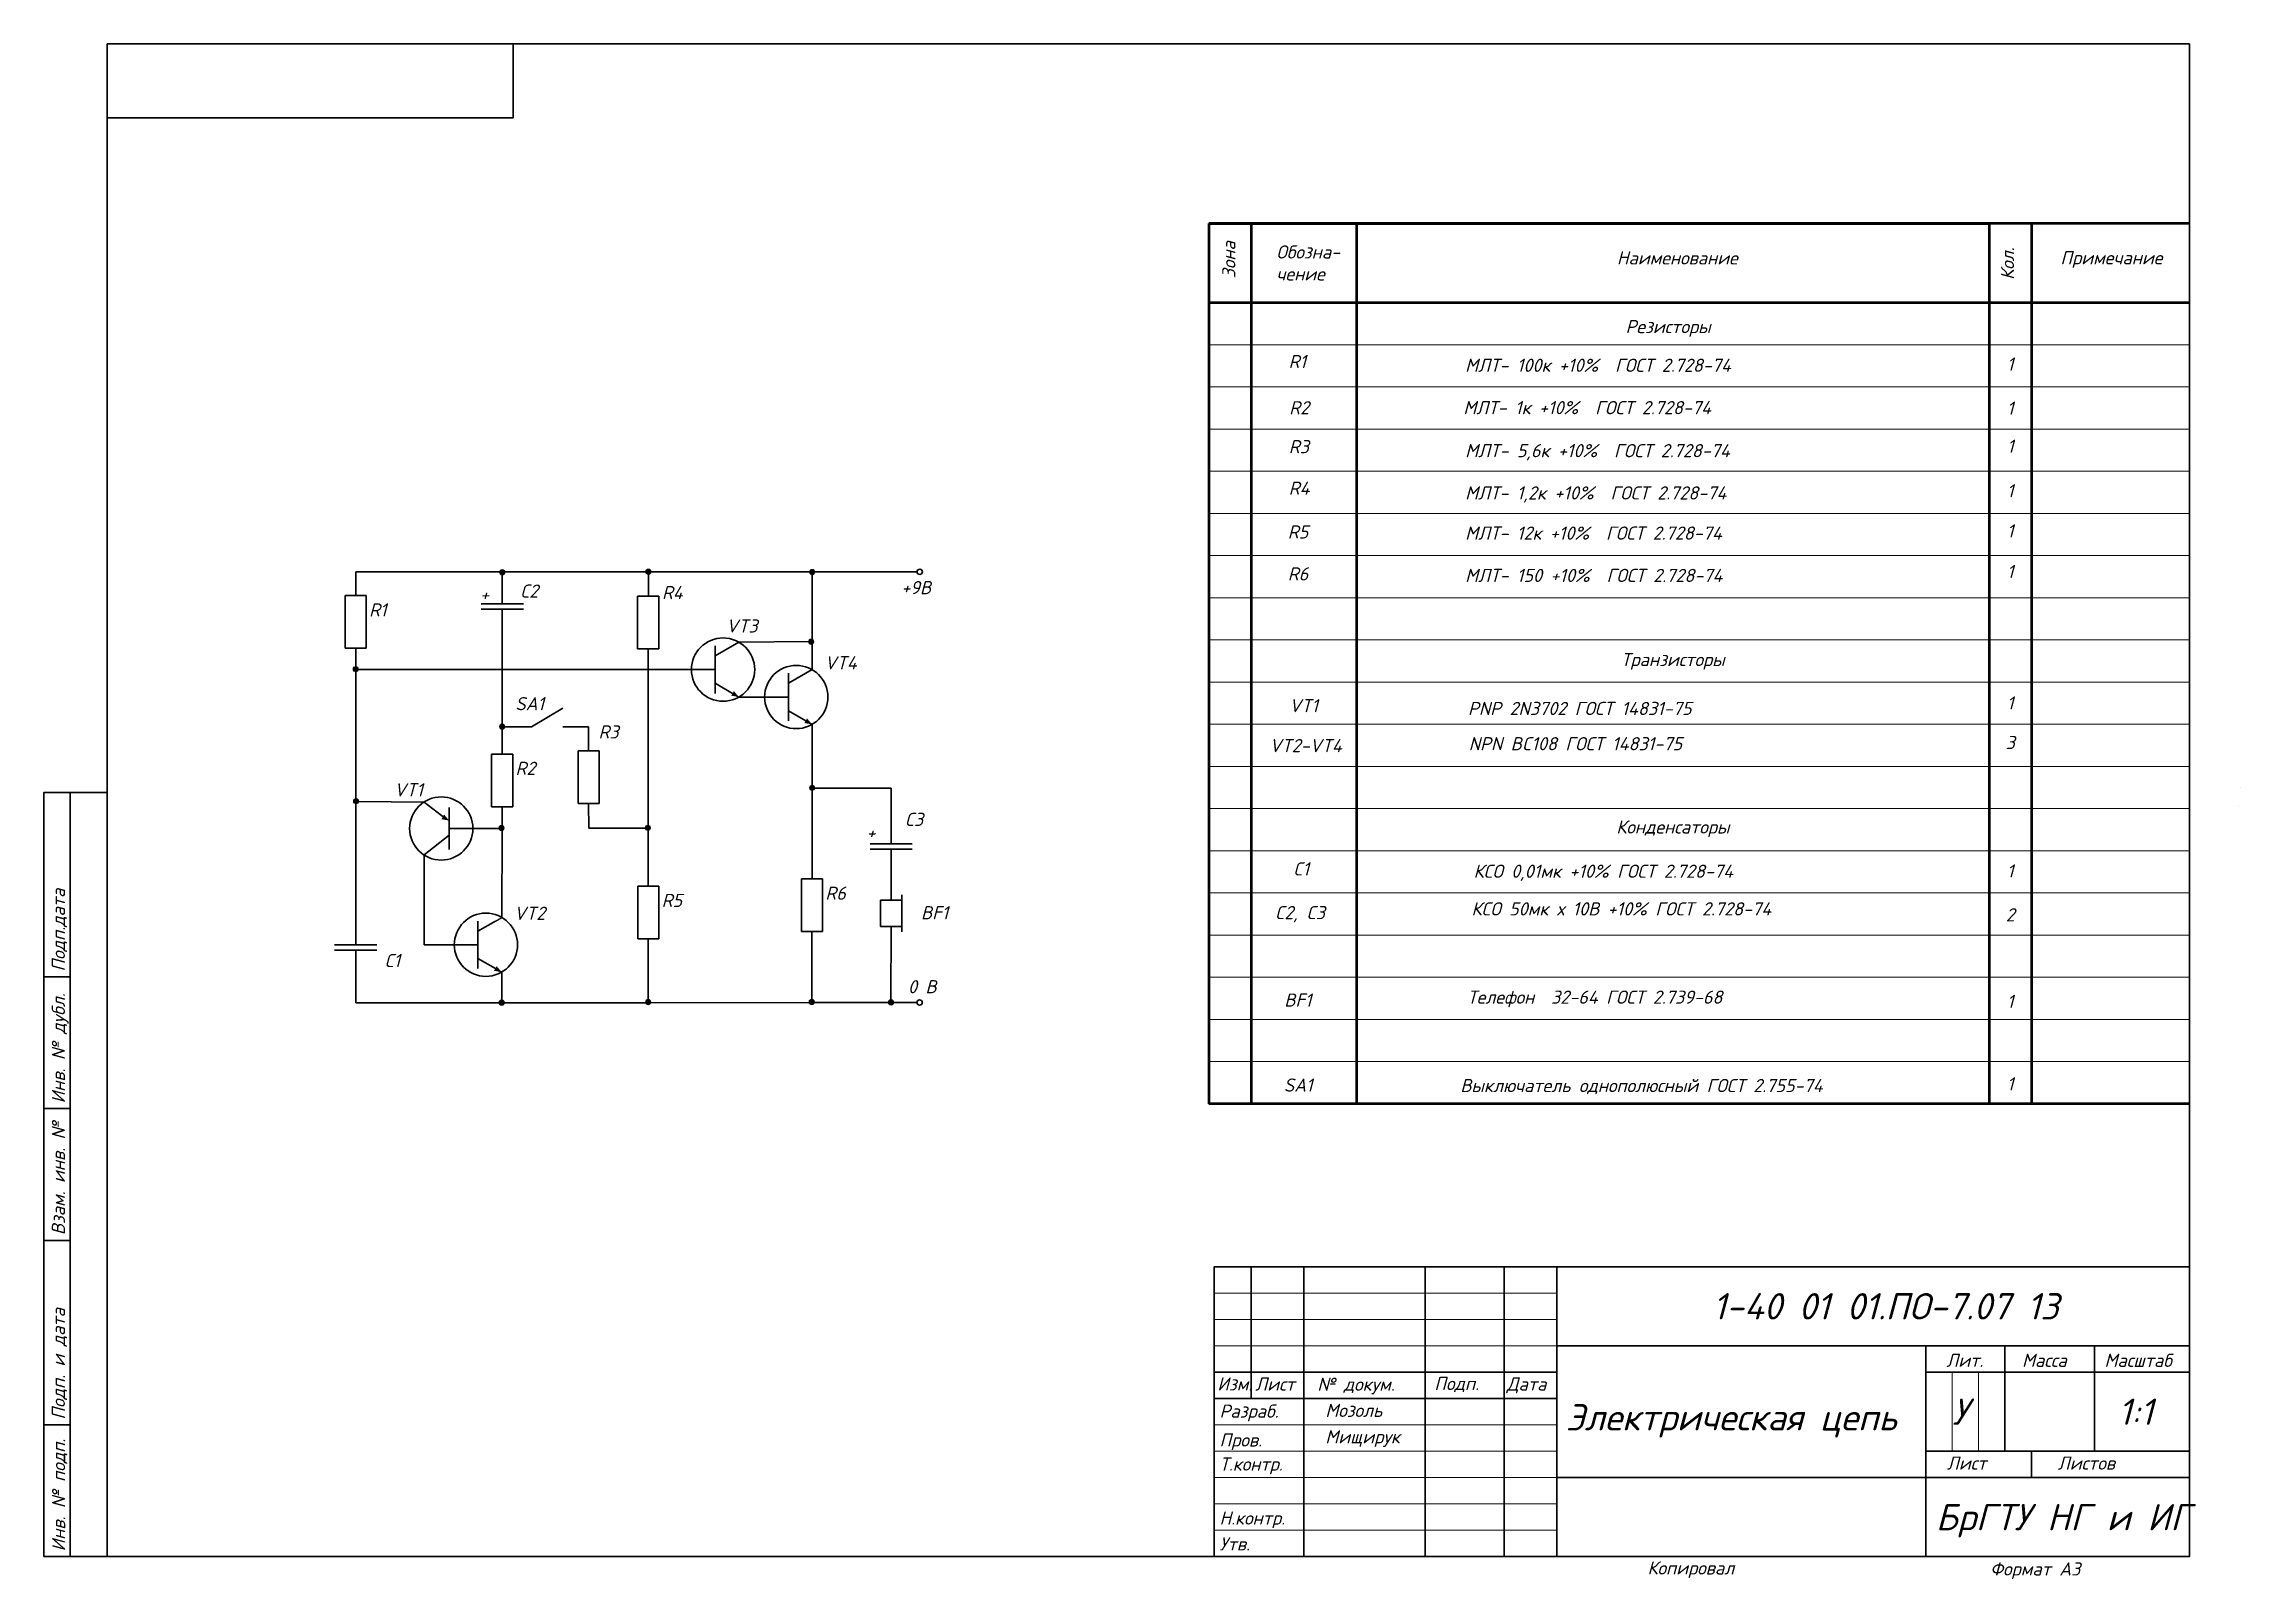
# Paper-space layout 'Лист7' of a CAD drawing. Header units: millimetres. Extents: x -247 to 170, y -126 to 165.
import ezdxf

# ---------------------------------------------------------------- set-up
doc = ezdxf.new("R2010")
doc.units = ezdxf.units.MM
doc.layers.add('MD_Видимые', color=7, linetype='Continuous', lineweight=50)
doc.styles.add('2.5мм', font='isocpeur.ttf', dxfattribs={"oblique": 15, "height": 2.5})
doc.styles.get("Standard").update_dxf_attribs({"font": 'isocpeur.ttf', "oblique": 15, "height": 5})

psp = doc.layouts.new('Лист7')

# ---------------------------------------------------------------- hatches: boundary and pattern name
at = {"layer": 'MD_Видимые', "lineweight": -2}
for points in [[(-160.14, 64.91, 1), (-159.14, 64.91, 1)], [(-132.42, 65.02, 1), (-131.42, 65.02, 1)], [(-101.35, 64.95, 1), (-100.35, 64.95, 1)], [(-101.55, 51.73, 1), (-100.55, 51.73, 1)], [(-187.94, 46.53, 1), (-186.94, 46.53, 1)], [(-160.16, 35.62, 1), (-159.16, 35.62, 1)], [(-187.88, 21.47, 1), (-186.88, 21.47, 1)], [(-101.36, 24, 1), (-100.36, 24, 1)], [(-160.28, 16.39, 1), (-159.28, 16.39, 1)], [(-132.52, 16.42, 1), (-131.52, 16.42, 1)], [(-160.26, -16.74, 1), (-159.26, -16.74, 1)], [(-132.48, -16.63, 1), (-131.48, -16.63, 1)], [(-101.44, -16.62, 1), (-100.44, -16.62, 1)], [(-86.4, -16.69, 1), (-85.4, -16.69, 1)]]:
    psp.add_hatch(color=256, dxfattribs=at).paths.add_polyline_path(points)

# ---------------------------------------------------------------- linework, layer by layer
at = {"color": 7, "lineweight": 50}
for p, q in [((160.41, 131.06), (-25.59, 131.06)), ((-25.59, 131.06), (-25.59, -35.94)), ((-25.59, 131.06), (-17.59, 131.06)), ((-17.59, 131.06), (-17.59, -35.94)), ((-17.59, 131.06), (2.41, 131.06)), ((2.41, 131.06), (2.41, -35.94)), ((2.41, 131.06), (122.41, 131.06)), ((122.41, 131.06), (122.41, -35.94)), ((130.41, 131.06), (130.41, -35.94)), ((-25.59, 116.06), (160.41, 116.06)), ((-25.59, 100.06), (-25.59, 92.06)), ((160.41, -35.94), (-25.59, -35.94))]:
    psp.add_line(p, q, dxfattribs=at)
at = {"color": 7, "lineweight": 30}
for p, q in [((-25.59, 131.06), (-25.59, 116.06)), ((-25.59, 116.06), (-25.59, 108.06)), ((-187.45, 60.48), (-187.45, 65)), ((-187.45, 65), (-160.16, 65)), ((-159.64, 64.5), (-159.64, 58.92)), ((-159.16, 65.01), (-132.35, 65)), ((-141.56, 65), (-132.35, 65)), ((-131.92, 60.48), (-131.92, 64.45)), ((-131.35, 65), (-101.34, 64.99)), ((-100.87, 52.27), (-100.84, 64.49)), ((-100.34, 64.99), (-80.95, 64.99)), ((-189.45, 60.48), (-189.45, 50.48)), ((-185.45, 60.48), (-189.45, 60.48)), ((-185.45, 50.48), (-185.45, 60.48)), ((-155.64, 58.92), (-163.64, 58.92)), ((-133.97, 60.39), (-133.97, 50.39)), ((-129.97, 60.39), (-133.97, 60.39)), ((-129.97, 50.39), (-129.97, 60.39)), ((-159.64, 57.92), (-163.64, 57.92)), ((-159.64, 57.92), (-159.67, 36.08)), ((-159.64, 57.92), (-155.64, 57.92)), ((-189.45, 50.48), (-185.45, 50.48)), ((-187.45, 50.48), (-187.45, 46.93)), ((-133.97, 50.39), (-129.97, 50.39)), ((-131.97, 50.39), (-131.95, 16.93)), ((-119.26, 50.94), (-119.26, 41.94)), ((-119.26, 49.04), (-115.96, 50.94)), ((-115.96, 50.94), (-114.76, 51.63)), ((-114.76, 51.63), (-101.45, 51.77)), ((-100.88, 46.44), (-100.87, 51.28)), ((-187.45, 45.94), (-187.45, 21.92)), ((-187.01, 46.44), (-119.26, 46.44)), ((-123.76, 46.44), (-119.26, 46.44)), ((-102.08, 45.74), (-100.88, 46.44)), ((-119.26, 43.84), (-115.96, 41.94)), ((-105.38, 45.74), (-105.38, 36.74)), ((-105.38, 43.84), (-102.08, 45.74)), ((-148.13, 39.11), (-154.13, 35.61)), ((-114.76, 41.24), (-105.38, 41.24)), ((-105.38, 38.64), (-102.08, 36.74)), ((-159.67, 35.09), (-159.67, 30.43)), ((-154.13, 35.61), (-159.15, 35.61)), ((-148.13, 35.61), (-143.26, 35.61)), ((-143.26, 31.03), (-143.26, 35.61)), ((-102.08, 36.74), (-100.88, 36.05)), ((-100.88, 36.05), (-100.86, 6.74)), ((-161.67, 30.43), (-161.67, 20.43)), ((-157.67, 30.43), (-161.67, 30.43)), ((-157.67, 20.43), (-157.67, 30.43)), ((-145.26, 31.03), (-145.26, 21.03)), ((-141.26, 31.03), (-145.26, 31.03)), ((-141.26, 21.03), (-141.26, 31.03)), ((-187.45, 20.92), (-187.45, -5.76)), ((-174.47, 21.3), (-186.96, 21.41)), ((-174.47, 21.3), (-170.32, 18.15)), ((-145.26, 21.03), (-141.26, 21.03)), ((-143.26, 21.03), (-143.25, 16.39)), ((-100.87, 23.94), (-85.87, 23.94)), ((-85.87, 23.94), (-85.87, 13.36)), ((-169.72, 20.3), (-169.72, 12.3)), ((-161.67, 20.43), (-157.67, 20.43)), ((-159.67, 20.43), (-159.68, 16.87)), ((-25.59, 20.06), (-25.59, 12.06)), ((-169.72, 15.05), (-174.47, 11.3)), ((-160.22, 16.3), (-169.72, 16.3)), ((-159.69, 15.87), (-159.73, -0.58)), ((-143.25, 16.37), (-132.47, 16.38)), ((-131.95, 15.94), (-131.95, 5.37)), ((-85.87, 13.36), (-89.87, 13.36)), ((-85.87, 13.36), (-81.87, 13.36)), ((-174.47, 11.3), (-174.47, -5.76)), ((-85.87, 12.36), (-89.87, 12.36)), ((-85.87, 12.36), (-81.87, 12.36)), ((-85.87, 12.36), (-85.87, 2.7)), ((-25.59, 12.06), (-25.59, 4.06)), ((-131.95, 5.37), (-133.95, 5.37)), ((-133.95, 5.37), (-133.95, -4.63)), ((-131.95, 5.37), (-129.95, 5.37)), ((-129.95, -4.63), (-129.95, 5.37)), ((-100.91, 6.74), (-102.91, 6.74)), ((-102.91, 6.74), (-102.91, -3.26)), ((-100.91, 6.74), (-98.91, 6.74)), ((-98.91, -3.26), (-98.91, 6.74)), ((-85.87, 2.7), (-87.87, 2.7)), ((-87.87, 2.7), (-87.87, -2.3)), ((-83.87, 2.7), (-85.87, 2.7)), ((-83.87, -3.3), (-83.87, 3.7)), ((160.41, 4.06), (160.41, -3.94)), ((-164.25, -1.26), (-164.25, -10.26)), ((-164.25, -3.16), (-160.96, -1.26)), ((-102.91, -3.26), (-98.91, -3.26)), ((-100.91, -3.26), (-100.91, -16.19)), ((-87.87, -2.3), (-83.87, -2.3)), ((-85.87, -2.3), (-85.91, -16.24)), ((-183.45, -5.76), (-191.45, -5.76)), ((-187.45, -6.76), (-191.45, -6.76)), ((-187.45, -6.76), (-183.45, -6.76)), ((-187.45, -6.76), (-187.45, -16.78)), ((-174.47, -5.76), (-164.25, -5.76)), ((-164.25, -5.76), (-164.25, -8.36)), ((-133.95, -4.63), (-129.95, -4.63)), ((-131.95, -4.63), (-131.96, -16.16)), ((-164.25, -8.36), (-160.96, -10.26)), ((-159.75, -10.96), (-159.75, -16.29)), ((-187.45, -16.78), (-160.25, -16.78)), ((-159.25, -16.78), (-132.46, -16.75)), ((-131.48, -16.75), (-101.4, -16.74)), ((-100.41, -16.74), (-86.41, -16.74)), ((-85.41, -16.74), (-80.98, -16.74))]:
    psp.add_line(p, q, dxfattribs=at)
at = {"color": 7, "lineweight": -3}
for p, q in [((122.41, 131.06), (130.41, 131.06)), ((160.41, 108.06), (160.41, 100.06)), ((160.41, 92.06), (160.41, 92.06)), ((160.41, 92.06), (160.41, 84.06)), ((-25.59, 84.06), (-25.59, 76.06)), ((160.41, 76.06), (160.41, 68.06)), ((-25.59, 68.06), (-25.59, 60.06)), ((160.41, 60.06), (160.41, 52.06)), ((-25.59, 52.06), (-25.59, 44.06)), ((-119.26, 46.44), (-119.26, 43.84)), ((-115.96, 41.94), (-114.76, 41.24)), ((160.41, 44.06), (160.41, 36.06)), ((-105.38, 41.24), (-105.38, 38.64)), ((-25.59, 36.06), (-25.59, 28.06)), ((160.41, 28.06), (160.41, 20.06)), ((-160.96, -1.26), (-159.75, -0.57)), ((-25.59, -3.94), (-25.59, -11.94)), ((-160.96, -10.26), (-159.75, -10.96)), ((160.41, -11.94), (160.41, -19.94)), ((160.41, -27.94), (160.41, -35.94)), ((-25.59, -35.94), (-25.59, -35.94))]:
    psp.add_line(p, q, dxfattribs=at)
at = {"color": 7, "lineweight": 13}
for p, q in [((-25.59, 108.06), (160.41, 108.06)), ((160.41, 100.06), (-25.59, 100.06)), ((-25.59, 92.06), (160.41, 92.06)), ((160.41, 84.06), (-25.59, 84.06)), ((-25.59, 76.06), (160.41, 76.06)), ((160.41, 68.06), (-25.59, 68.06)), ((-25.59, 60.06), (160.41, 60.06)), ((160.41, 52.06), (-25.59, 52.06)), ((-25.59, 44.06), (160.41, 44.06)), ((160.41, 36.06), (-25.59, 36.06)), ((-25.59, 28.06), (160.41, 28.06)), ((160.41, 20.06), (-25.59, 20.06)), ((-25.59, 12.06), (160.41, 12.06)), ((-25.59, 4.06), (160.41, 4.06)), ((160.41, -3.94), (-25.59, -3.94)), ((-25.59, -11.94), (160.41, -11.94)), ((160.41, -19.94), (-25.59, -19.94)), ((-25.59, -27.94), (160.41, -27.94))]:
    psp.add_line(p, q, dxfattribs=at)
for p, q in [((170.01, 24.04), (170.01, 24.04)), ((169.65, 20.63), (169.65, 20.63)), ((40.41, -71.85), (40.41, -76.85)), ((40.41, -81.85), (40.41, -91.85)), ((110.41, -89.35), (110.41, -84.35)), ((110.41, -84.35), (110.41, -89.35)), ((110.41, -86.85), (110.41, -91.85)), ((40.41, -91.85), (40.41, -89.35)), ((40.41, -89.35), (40.41, -91.85)), ((-7.59, -91.85), (-7.59, -92.85)), ((-7.59, -96.85), (-7.59, -95.35)), ((110.41, -96.85), (110.41, -91.85)), ((110.41, -91.85), (110.41, -101.85)), ((110.41, -91.85), (110.41, -96.85)), ((40.41, -99.35), (40.41, -96.85)), ((40.41, -96.85), (40.41, -99.35)), ((110.41, -104.35), (110.41, -99.35)), ((110.41, -99.35), (110.41, -104.35)), ((110.41, -106.85), (110.41, -105.52))]:
    psp.add_line(p, q)
at = {"lineweight": 13}
for p, q in [((-24.59, -71.85), (40.41, -71.85)), ((40.41, -76.85), (-24.59, -76.85))]:
    psp.add_line(p, q, dxfattribs=at)
psp.add_lwpolyline([(-234.59, -121.85), (160.41, -121.85), (160.41, 165.15), (-234.59, 165.15)], close=True)
for points in [[(-234.59, 165.15), (-234.59, 151.15)], [(-234.59, 151.15), (-227.59, 151.15), (-157.59, 151.15), (-157.59, 165.15)], [(-234.59, -121.85), (-246.59, -121.85), (-246.59, 23.15), (-234.59, 23.15)], [(-246.59, -121.85), (-241.59, -121.85), (-241.59, 23.15)], [(-246.59, -36.85), (-241.59, -36.85), (-241.59, -11.85), (-246.59, -11.85)], [(160.41, -121.85), (160.41, -101.85), (160.41, -32.37)], [(-246.59, -61.85), (-241.59, -61.85)], [(160.41, -66.85), (160.41, -81.85), (40.41, -81.85)], [(160.41, -121.85), (160.41, -66.85)], [(-24.59, -81.85), (-24.59, -86.85), (40.41, -86.85)], [(-24.59, -86.85), (-24.59, -91.85), (40.41, -91.85)], [(-246.59, -96.85), (-241.59, -96.85)]]:
    psp.add_lwpolyline(points)
at = {"color": 7, "lineweight": 30}
for points in [[(-114.76, 41.24, 0, 1, 0), (-115.96, 41.94, 1, 1, 0)], [(-100.88, 36.05, 0, 1, 0), (-102.08, 36.74, 1, 1, 0)], [(-159.75, -10.96, 0, 1, 0), (-160.96, -10.26, 1, 1, 0)]]:
    psp.add_lwpolyline(points, format="xyseb", dxfattribs=at)
at = {"color": 7, "lineweight": -3}
psp.add_lwpolyline([(-169.72, 17.8, 0, 1, 0), (-170.93, 18.5, 1, 1, 0)], format="xyseb", dxfattribs=at)
at = {"lineweight": 30}
psp.add_lwpolyline([(160.41, -121.85), (-24.59, -121.85), (-24.59, -66.85), (160.41, -66.85)], close=True, dxfattribs=at)
at = {"lineweight": 25}
for points in [[(-24.59, -121.85), (-7.59, -121.85), (-7.59, -66.85)], [(-24.59, -121.85), (15.41, -121.85), (15.41, -66.85)], [(-24.59, -66.85), (-17.59, -66.85), (-17.59, -91.85)], [(-24.59, -66.85), (-24.59, -121.85), (-24.59, -66.85)], [(15.41, -121.85), (30.41, -121.85), (30.41, -66.85)], [(-24.59, -121.85), (110.41, -121.85), (110.41, -81.85)], [(125.41, -101.85), (125.41, -101.85), (125.41, -81.85)], [(142.41, -101.85), (142.41, -86.85), (142.41, -81.85)], [(-24.59, -91.85), (40.41, -91.85), (40.41, -86.85), (-17.59, -86.85), (-17.59, -91.85), (-24.59, -91.85), (-24.59, -86.85), (-17.59, -86.85)], [(160.41, -101.85), (160.41, -86.85), (110.41, -86.85)], [(160.41, -106.85), (160.41, -101.85), (110.41, -101.85)], [(110.41, -106.85), (130.41, -106.85), (130.41, -101.85)], [(40.41, -106.85), (110.41, -106.85), (160.41, -106.85)]]:
    psp.add_lwpolyline(points, dxfattribs=at)
at = {"lineweight": 15}
psp.add_lwpolyline([(40.41, -66.85), (40.41, -121.85)], dxfattribs=at)
at = {"lineweight": 13}
for points in [[(40.41, -81.85), (-24.59, -81.85)], [(-24.59, -91.85), (-24.59, -96.85), (40.41, -96.85)], [(-24.59, -96.85), (-24.59, -101.85), (40.41, -101.85)], [(160.41, -106.85), (40.41, -106.85), (-24.59, -106.85)], [(-24.59, -121.85), (-24.59, -116.85), (40.41, -116.85), (-24.59, -116.85), (-24.59, -111.85), (40.41, -111.85)]]:
    psp.add_lwpolyline(points, dxfattribs=at)
at = {"color": 7, "lineweight": 30}
for centre, radius in [((-80.45, 64.99), 0.5), ((-117.76, 46.44), 6), ((-103.88, 41.24), 6), ((-171.22, 16.3), 6), ((-162.75, -5.76), 6), ((-80.48, -16.71), 0.5)]:
    psp.add_circle(centre, radius, dxfattribs=at)
at = {"layer": 'MD_Видимые', "lineweight": 30}
psp.add_line((-241.59, 23.15), (-234.59, 23.15), dxfattribs=at)
at = {"layer": 'MD_Видимые', "lineweight": 13}
for p, q in [((115.41, -101.85), (115.41, -86.85)), ((120.41, -101.85), (120.41, -86.85))]:
    psp.add_line(p, q, dxfattribs=at)
at = {"layer": 'MD_Видимые', "lineweight": 30}
for points in [[(-246.59, -121.85), (-241.59, -121.85), (-241.59, 23.15), (-246.59, 23.15), (-246.59, -11.85), (-241.59, -11.85), (-246.59, -11.85), (-246.59, -36.85), (-241.59, -36.85), (-246.59, -36.85), (-246.59, -61.85), (-241.59, -61.85), (-246.59, -61.85), (-246.59, -96.85), (-241.59, -96.85), (-246.59, -96.85), (-246.59, -121.85), (-234.59, -121.85), (-234.59, 165.15), (-157.59, 165.15), (-157.59, 151.15), (-234.59, 151.15), (-234.59, 165.15), (160.41, 165.15), (160.41, -121.85), (-234.59, -121.85)], [(-24.59, -121.85), (-24.59, -66.85), (40.41, -66.85), (40.41, -121.85), (30.41, -121.85), (30.41, -66.85), (15.41, -66.85), (15.41, -121.85), (-7.59, -121.85), (-7.59, -66.85), (-24.59, -66.85), (-24.59, -121.85), (-7.59, -121.85)], [(-17.59, -66.85), (-17.59, -91.85), (-24.59, -91.85), (-24.59, -86.85), (-17.59, -86.85), (-7.59, -86.85), (-7.59, -91.85), (-17.59, -91.85), (15.41, -91.85), (15.41, -86.85), (-7.59, -86.85), (30.41, -86.85), (30.41, -91.85), (15.41, -91.85), (40.41, -91.85), (40.41, -86.85), (30.41, -86.85)], [(40.41, -81.85), (110.41, -81.85), (110.41, -106.85), (40.41, -106.85), (110.41, -106.85), (110.41, -121.85), (110.41, -106.85), (160.41, -106.85), (160.41, -101.85), (110.41, -101.85), (130.41, -101.85), (130.41, -106.85), (130.41, -101.85), (142.41, -101.85), (142.41, -81.85), (160.41, -81.85), (110.41, -81.85), (110.41, -86.85), (160.41, -86.85), (125.41, -86.85), (125.41, -81.85), (125.41, -101.85), (110.41, -101.85)]]:
    psp.add_lwpolyline(points, dxfattribs=at)
at = {"layer": 'MD_Видимые', "lineweight": 20}
for centre in [(-159.64, 64.91), (-131.92, 65.02), (-100.85, 64.95), (-101.05, 51.73), (-187.44, 46.53), (-159.66, 35.62), (-187.38, 21.47), (-100.86, 24), (-159.78, 16.39), (-132.02, 16.42), (-159.76, -16.74), (-131.98, -16.63), (-100.94, -16.62), (-85.9, -16.69)]:
    psp.add_circle(centre, 0.5, dxfattribs=at)

# ---------------------------------------------------------------- texts
at = {"style": '2.5мм', "oblique": 15}
for s, p in [('Подп.дата', (-242.59, -10.85)), ('Инв. № дубл.', (-242.59, -35.85)), ('Взам. инв. №', (-242.59, -60.85)), ('Подп. и дата', (-242.59, -95.85)), ('Инв. № подп.', (-242.55, -120.85))]:
    psp.add_text(s, height=2.5, rotation=90, dxfattribs=at).set_placement(p)
for s, p in [('Изм.', (-24, -90.33)), ('Лист', (-16.82, -90.35))]:
    psp.add_text(s, height=2.5, dxfattribs=at).set_placement(p)
at = {"color": 7, "lineweight": -3, "char_height": 2.5, "attachment_point": 1, "style": '2.5мм'}
for s, width, insert, rotation in [('Зона', 38.0015, (-23.07, 120.66), 90), ('Кол.', 57.9583, (124.64, 120.37), 90), ('+', 11.9464, (-161.62, 58.92), 180)]:
    psp.add_mtext_dynamic_manual_height_columns(s, width=width, gutter_width=12.5, heights=[0], dxfattribs=dict(at, insert=insert, rotation=rotation))
for s, width, insert in [('Обозна-\\Pчение', 17.2688, (-12.8, 126.93)), ('\\pxqc;Наименование', 94.9085, (15.79, 125.8)), ('Примечание', 20.0259, (135.92, 125.83)), ('Резисторы', 32.4975, (53.43, 112.77)), ('R1', 15.3355, (-10.48, 106.14)), (' МЛТ- 100к +10%  ГОСТ 2.728-74', 58.6892, (21.41, 105.43)), ('\\pxqc;1', 8, (122.41, 105.66)), ('R2', 7.8227, (-10.37, 97.37)), (' МЛТ- 1к +10%  ГОСТ 2.728-74', 58.6892, (21.06, 97.39)), ('\\pxqc;1', 8, (122.41, 97.27)), ('\\pxqc; R3', 20, (-19.33, 89.99)), (' МЛТ- 5,6к +10%  ГОСТ 2.728-74', 58.6892, (21.41, 89.23)), ('\\pxqc;1', 8.0569, (122.41, 90.08)), ('R4', 5.9197, (-10.46, 82.11)), (' МЛТ- 1,2к +10%  ГОСТ 2.728-74', 58.6892, (21.41, 81.21)), ('\\pxqc;1', 8, (122.41, 81.63)), ('R5', 14.5449, (-10.64, 73.81)), (' МЛТ- 12к +10%  ГОСТ 2.728-74', 58.6892, (21.41, 73.59)), ('\\pxqc;1', 8, (122.41, 74)), ('С2', 2.787, (-156.2, 62.59)), ('R6', 14.5449, (-10.64, 65.85)), (' МЛТ- 150 +10%  ГОСТ 2.728-74', 71.2444, (21.41, 65.56)), ('\\pxqc;1', 8, (122.41, 66.29)), ('R1', 29.3953, (-184.91, 59.01)), ('R4', 29.3953, (-129.35, 62.3)), ('VT3', 6.0686, (-117.18, 55.97)), ('VT4', 6.0686, (-98.51, 48.99)), ('\\pxqc;Транзисторы', 120, (2.41, 49.6)), ('SA1', 6.0686, (-157.18, 41.23)), ('VT1', 36.1874, (-10.38, 40.85)), ('\\pxqc;1', 8, (122.41, 41.36)), ('R3', 29.3953, (-141.39, 35.87)), ('\\pxqc;3', 8, (122.41, 33.86)), ('VT2-VT4', 6.6032, (-14.12, 33.27)), ('R2', 29.3953, (-157.13, 28.96)), ('VT1', 6.0686, (-180.16, 24.89)), ('С3', 2.787, (-83.23, 19.27)), ('\\pxqc;Конденсаторы', 120, (2.41, 17.84)), ('C1', 30.5168, (-9.63, 9.89)), ('КСО 0,01мк +10% ГОСТ 2.728-74', 66.7899, (24.6, 9.44)), ('\\pxqc;1', 8, (122.41, 9.49)), ('R6', 29.3953, (-98.36, 5.27)), ('VT2', 6.0686, (-157.43, 1.46)), ('R5', 29.3953, (-129.41, 3.9)), ('C2, C3', 30.5168, (-13.08, 1.59)), ('КСО 50мк х 10В +10% ГОСТ 2.728-74', 66.7899, (24.2, 2.3)), ('\\pxqc;2', 8, (122.41, 1.17)), ('С1', 2.787, (-181.93, -7.5)), ('BF1', 18.533, (-11.31, -15.01)), ('Телефон  32-64 ГОСТ 2.739-68', 74.1148, (23.43, -14.45)), ('\\pxqc;1', 8, (122.41, -15.25)), ('SA1', 9.0974, (-11.4, -31.13)), (' Выключатель однополюсный ГОСТ 2.755-74', 87.5549, (20.5, -31.22)), ('\\pxqc;1', 8, (122.41, -30.91))]:
    psp.add_mtext_dynamic_manual_height_columns(s, width=width, gutter_width=12.5, heights=[0], dxfattribs=dict(at, insert=insert))
at = {"color": 7, "lineweight": 30, "insert": (-83.96, 63.25), "char_height": 2.5, "attachment_point": 1, "style": '2.5мм'}
psp.add_mtext_dynamic_manual_height_columns('+9В', width=11.4878, gutter_width=12.5, heights=[2.86], dxfattribs=at)
at = {"char_height": 5, "attachment_point": 1}
for s, width, insert in [('1-40 01 01.ПО-7.07 13', 120, (69.97, -71.85)), ('У', 5, (115.41, -91.85)), ('1:1', 18, (146.88, -91.85)), ('БрГТУ НГ и ИГ', 55, (112.29, -111.85))]:
    psp.add_mtext_dynamic_manual_height_columns(s, width=width, gutter_width=25, heights=[0], dxfattribs=dict(at, insert=insert))
at = {"char_height": 2.5, "attachment_point": 1, "style": '2.5мм'}
for s, width, heights, insert in [('Лит.', 15, [0], (114.27, -83.35)), ('Масса', 17, [0], (128.64, -83.35)), ('Масштаб', 18, [0], (144.28, -83.35)), ('\\pxi-3,l4,t3;№^Iдокум.', 23, [2.41], (-7.54, -87.89)), ('Подп.', 15, [0], (17.16, -87.75)), ('Разраб.', 17, [0], (-23.59, -92.99)), ('Мозоль', 23, [0], (-3.52, -92.85)), ('Пров.', 17, [0], (-23.59, -98.46)), ('Мищирук', 23, [0], (-3.52, -97.85)), ('Т.контр.', 16, [0], (-23.59, -103.03)), ('Лист', 20, [0], (114.38, -102.85)), ('Листов', 30, [0], (135.41, -102.85)), ('Н.контр.', 16, [0], (-23.59, -113.27)), ('Утв.', 16, [0], (-23.59, -118.18))]:
    psp.add_mtext_dynamic_manual_height_columns(s, width=width, gutter_width=12.5, heights=heights, dxfattribs=dict(at, insert=insert))
at = {"insert": (30.88, -87.84), "char_height": 2.5, "attachment_point": 1, "style": '2.5мм'}
psp.add_mtext('Дата', dxfattribs=at)
at = {"layer": 'MD_Видимые', "lineweight": -2, "char_height": 2.5, "attachment_point": 1, "style": '2.5мм'}
for s, width, gutter_width, heights, insert in [('\\pxqc;{\\C7;PNP 2N3702 ГОСТ 14831-75}', 120, 17.5, [8], (-15.25, 40.32)), ('\\pxqc;{\\C7;NPN BC108 ГОСТ 14831-75}', 120, 17.5, [0], (-16.07, 33.63)), ('+', 3.4843, 12.5, [0], (-90.55, 16.78)), ('BF1', 20.2529, 12.5, [0], (-80.22, 1.57)), ('0 В', 12.6416, 12.5, [0], (-82.68, -12.47))]:
    psp.add_mtext_dynamic_manual_height_columns(s, width=width, gutter_width=gutter_width, heights=heights, dxfattribs=dict(at, insert=insert))
at = {"layer": 'MD_Видимые', "lineweight": -2, "insert": (42.08, -92.9), "char_height": 5, "attachment_point": 1}
psp.add_mtext_dynamic_manual_height_columns('Электрическая цепь ', width=70, gutter_width=17.5, heights=[0], dxfattribs=at)
at = {"layer": 'MD_Видимые', "char_height": 2.5, "attachment_point": 1, "style": '2.5мм'}
for s, width, insert in [('Копировал', 19.9242, (57.59, -122.74)), ('Формат А3', 48.1256, (122.58, -122.93))]:
    psp.add_mtext_dynamic_manual_height_columns(s, width=width, gutter_width=12.5, heights=[0], dxfattribs=dict(at, insert=insert))

doc.saveas('drawing.dxf')
